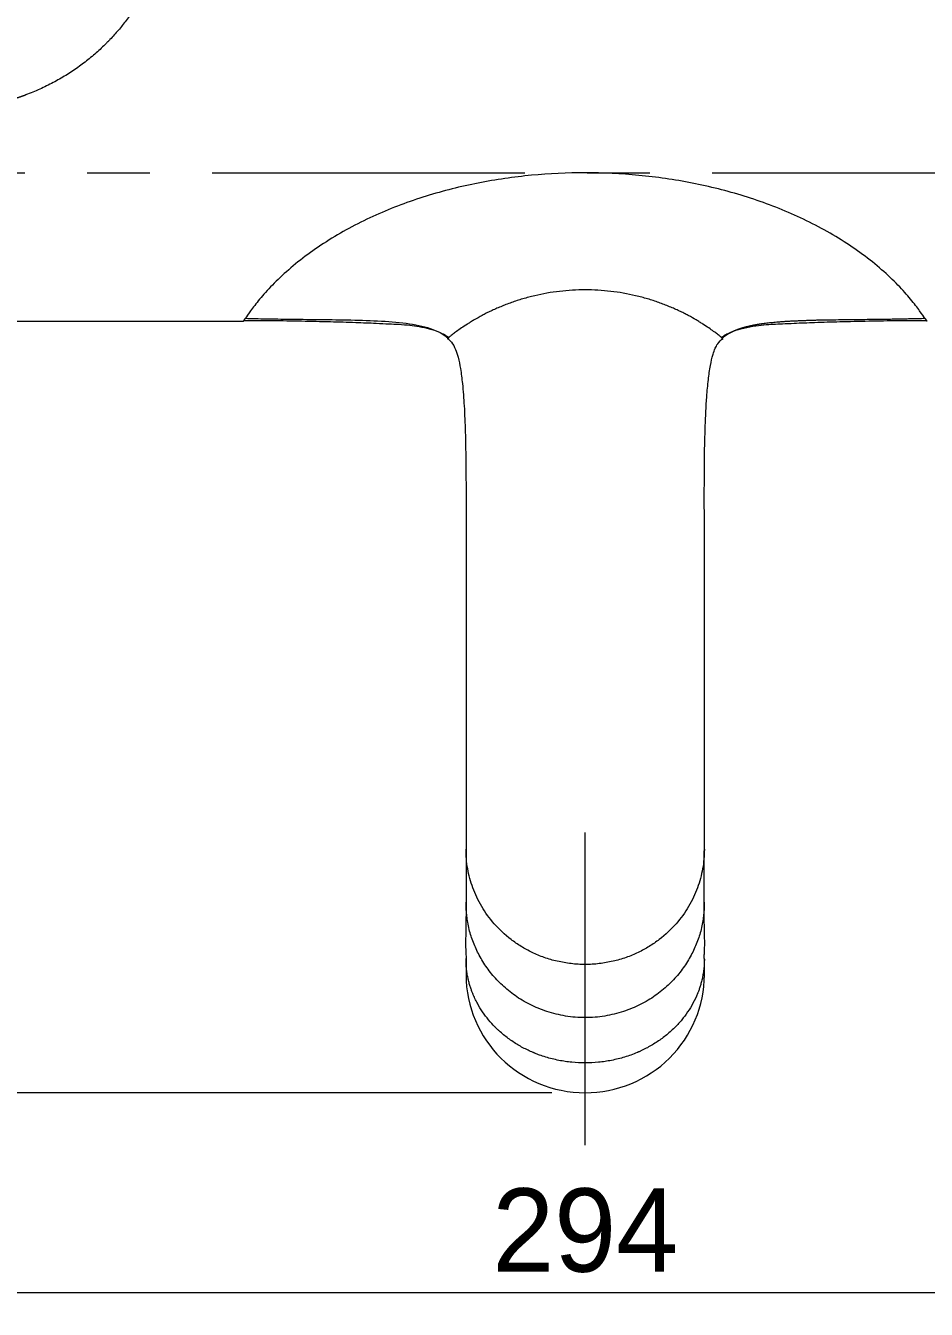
# Model space of a CAD drawing. Extents: x 6453 to 7582, y 0 to 827.
# Drawn here: x 6688 to 6796.1, y 525.9 to 679.9 of the extents above; entities that cross this region are included whole.
import ezdxf

# ---------------------------------------------------------------- set-up
doc = ezdxf.new("R2010")
doc.units = 0
doc.header["$LTSCALE"] = 30
doc.header["$MEASUREMENT"] = 0
doc.header["$PDMODE"] = 3
doc.header["$PDSIZE"] = -10
doc.linetypes.add('CENTER', pattern=[2, 1.25, -0.25, 0.25, -0.25])
doc.layers.get('0').update_dxf_attribs({"linetype": 'CONTINUOUS'})
doc.layers.get('DEFPOINTS').update_dxf_attribs({"linetype": 'CONTINUOUS'})
doc.layers.add('1', color=7, linetype='CONTINUOUS')
doc.layers.add('DEF_LAYER_ASSEM_MEMBER', color=7, linetype='CONTINUOUS')
doc.styles.add('Daelim Dimension', font='')
doc.styles.get('Daelim Dimension').set_extended_font_data('나눔고딕')
doc.dimstyles.new('DEFAULT', dxfattribs={"dimscale": 2, "dimtxt": 2, "dimasz": 2, "dimexe": 0, "dimexo": 2, "dimgap": 1, "dimtad": 1, "dimdec": 1, "dimzin": 9, "dimdsep": 46, "dimtxsty": 'Daelim Dimension', "dimcen": 0.5, "dimclrd": 252, "dimclre": 252, "dimclrt": 3, "dimadec": 1, "dimazin": 0, "dimtfac": 1, "dimtdec": 1, "dimtix": 1, "dimtmove": 0, "dimatfit": 3, "dimfxl": 1, "dimtolj": 1, "dimtzin": 1, "dimlwd": 9, "dimlwe": 9, "dimarcsym": 0})

# ---------------------------------------------------------------- blocks, each defined once
blk = doc.blocks.new('*D58')
at = {"color": 5, "lineweight": 9, "ltscale": 0.5, "transparency": 16777216}
for p, q in [((6608.18, 641.8), (6608.18, 525.91)), ((6902.19, 641.8), (6902.19, 525.91)), ((6612.18, 527.91), (6898.19, 527.91))]:
    blk.add_line(p, q, dxfattribs=at)
at = {"color": 5, "ltscale": 0.5, "transparency": 16777216}
for points in [[(6612.18, 528.58), (6612.18, 527.24), (6608.18, 527.91)], [(6898.19, 528.58), (6898.19, 527.24), (6902.19, 527.91)]]:
    blk.add_solid(points, dxfattribs=at)
at = {"layer": 'DEFPOINTS', "color": 0, "ltscale": 0.5, "transparency": 16777216}
for p in [(6608.18, 645.8), (6902.19, 645.8), (6902.19, 527.91)]:
    blk.add_point(p, dxfattribs=at)
at = {"color": 7, "ltscale": 0.5, "transparency": 16777216, "insert": (6755.19, 535.35), "char_height": 10, "attachment_point": 5, "style": 'Daelim Dimension'}
blk.add_mtext('\\A1;294', dxfattribs=at)
blk = doc.blocks.new('*D59')
at = {"color": 5, "lineweight": 9, "ltscale": 0.5, "transparency": 16777216}
for p, q in [((6568.32, 770.76), (6545.68, 770.76)), ((6547.68, 555.9), (6547.68, 766.76)), ((6751.19, 551.9), (6545.68, 551.9))]:
    blk.add_line(p, q, dxfattribs=at)
at = {"color": 5, "ltscale": 0.5, "transparency": 16777216}
for points in [[(6547.02, 766.76), (6548.35, 766.76), (6547.68, 770.76)], [(6547.02, 555.9), (6548.35, 555.9), (6547.68, 551.9)]]:
    blk.add_solid(points, dxfattribs=at)
at = {"layer": 'DEFPOINTS', "color": 0, "ltscale": 0.5, "transparency": 16777216}
for p in [(6547.68, 770.76), (6572.32, 770.76), (6755.19, 551.9)]:
    blk.add_point(p, dxfattribs=at)
at = {"color": 7, "ltscale": 0.5, "transparency": 16777216, "insert": (6540.24, 655), "char_height": 10, "attachment_point": 5, "rotation": 90, "style": 'Daelim Dimension'}
blk.add_mtext('\\A1;219', dxfattribs=at)

msp = doc.modelspace()

# ---------------------------------------------------------------- linework, layer by layer
at = {"layer": '1', "color": 7, "linetype": 'Continuous', "lineweight": 18}
for p, q in [((6653.18, 644.5), (6714.2, 644.5)), ((6740.89, 621.72), (6740.89, 606.71)), ((6769.49, 606.71), (6769.49, 621.72)), ((6740.89, 606.72), (6740.89, 581.11)), ((6769.49, 581.11), (6769.49, 606.72)), ((6740.89, 567.95), (6740.89, 566.06)), ((6769.49, 566.06), (6769.49, 567.95))]:
    msp.add_line(p, q, dxfattribs=at)
for start_param, end_param in [(0, 1.570796), (1.570796, 3.141593)]:
    msp.add_ellipse((6755.19, 566.06), major_axis=(-14.3, 0), ratio=0.990143, start_param=start_param, end_param=end_param, dxfattribs=at)
at = {"layer": '1', "color": 7, "linetype": 'Continuous', "lineweight": 13}
for points, knots in [([(6706.24, 697.8), (6706.24, 697.79), (6706.24, 697.74), (6706.22, 697.56), (6706.2, 697.38), (6706.18, 697.14), (6706.17, 697.1), (6706.17, 697.08), (6706.17, 697.08), (6706.17, 697.08), (6706.17, 697.08), (6706.17, 697.07), (6706.17, 697.07), (6706.17, 697.07), (6706.17, 697.05), (6706.16, 696.96), (6706.15, 696.86), (6706.12, 696.59), (6706.1, 696.39), (6706.04, 695.96), (6706.01, 695.73), (6705.94, 695.25), (6705.9, 695), (6705.82, 694.48), (6705.77, 694.21), (6705.67, 693.66), (6705.62, 693.38), (6705.51, 692.82), (6705.45, 692.53), (6705.32, 691.96), (6705.25, 691.67), (6705.11, 691.09), (6705.03, 690.81), (6704.91, 690.38), (6704.85, 690.17), (6704.78, 689.92), (6704.74, 689.8), (6704.72, 689.74), (6704.71, 689.71), (6704.71, 689.69), (6704.71, 689.69), (6704.71, 689.68), (6704.7, 689.68), (6704.7, 689.68), (6704.7, 689.68), (6704.7, 689.68), (6704.7, 689.68), (6704.7, 689.68), (6704.57, 689.24), (6704.42, 688.8), (6704.18, 688.13), (6704.1, 687.9), (6703.92, 687.46), (6703.84, 687.24), (6703.56, 686.57), (6703.37, 686.12), (6702.95, 685.23), (6702.73, 684.79), (6702.27, 683.92), (6702.03, 683.49), (6701.52, 682.63), (6701.25, 682.21), (6700.7, 681.38), (6700.41, 680.97), (6699.8, 680.17), (6699.49, 679.78), (6698.84, 679.01), (6698.5, 678.64), (6698.11, 678.22), (6698.06, 678.17), (6698.01, 678.12), (6698, 678.11), (6698, 678.11), (6698, 678.11), (6698, 678.11), (6697.99, 678.11), (6697.98, 678.09), (6697.94, 678.05), (6697.8, 677.91), (6697.48, 677.58), (6697.17, 677.29), (6696.55, 676.71), (6696.12, 676.34), (6695.23, 675.62), (6694.78, 675.28), (6693.84, 674.61), (6693.36, 674.29), (6692.37, 673.68), (6691.86, 673.39), (6690.81, 672.84), (6690.28, 672.58), (6689.18, 672.08), (6688.62, 671.85), (6688.04, 671.63)], [0, 0, 0, 0, 0.054836, 0.054836, 0.122348, 0.130787, 0.135006, 0.135534, 0.135797, 0.135797, 0.135863, 0.135863, 0.135929, 0.136061, 0.137116, 0.139226, 0.156104, 0.156104, 0.18986, 0.18986, 0.223615, 0.223615, 0.257371, 0.257371, 0.291127, 0.291127, 0.324883, 0.324883, 0.358639, 0.358639, 0.392395, 0.392395, 0.426151, 0.426151, 0.443028, 0.451467, 0.455687, 0.457797, 0.458852, 0.459379, 0.459643, 0.459775, 0.45984, 0.459873, 0.45989, 0.459898, 0.459898, 0.459906, 0.459906, 0.493662, 0.493662, 0.51054, 0.51054, 0.527418, 0.527418, 0.561174, 0.561174, 0.59493, 0.59493, 0.628686, 0.628686, 0.662441, 0.662441, 0.696197, 0.696197, 0.729953, 0.729953, 0.763709, 0.763709, 0.767929, 0.768456, 0.768522, 0.768522, 0.768588, 0.768588, 0.76872, 0.768983, 0.770038, 0.772148, 0.780587, 0.797465, 0.797465, 0.831221, 0.831221, 0.864977, 0.864977, 0.898732, 0.898732, 0.932488, 0.932488, 0.966244, 0.966244, 1, 1, 1, 1]), ([(6688.04, 671.63), (6688.02, 671.62), (6687.96, 671.6), (6687.89, 671.57), (6687.81, 671.54), (6687.73, 671.52), (6687.65, 671.49), (6687.57, 671.46), (6687.5, 671.43), (6687.42, 671.4), (6687.34, 671.37), (6687.26, 671.35), (6687.18, 671.32), (6687.1, 671.29), (6687.02, 671.27), (6686.94, 671.24), (6686.87, 671.21), (6686.79, 671.19), (6686.71, 671.16), (6686.63, 671.14), (6686.55, 671.11), (6686.47, 671.09), (6686.39, 671.06), (6686.31, 671.04), (6686.23, 671.01), (6686.15, 670.99), (6686.07, 670.96), (6685.99, 670.94), (6685.91, 670.92), (6685.83, 670.89), (6685.75, 670.87), (6685.67, 670.85), (6685.59, 670.82), (6685.51, 670.8), (6685.43, 670.78), (6685.35, 670.76), (6685.27, 670.73), (6685.19, 670.71), (6685.11, 670.69), (6685.02, 670.67), (6684.94, 670.65), (6684.86, 670.63), (6684.78, 670.61), (6684.7, 670.59), (6684.62, 670.57), (6684.54, 670.55), (6684.46, 670.53), (6684.37, 670.51), (6684.29, 670.49), (6684.21, 670.47), (6684.13, 670.45), (6684.05, 670.43), (6683.96, 670.41), (6683.88, 670.39), (6683.8, 670.38), (6683.72, 670.36), (6683.63, 670.34), (6683.55, 670.32), (6683.47, 670.31), (6683.39, 670.29), (6683.3, 670.27), (6683.22, 670.26), (6683.14, 670.24), (6683.06, 670.22), (6682.97, 670.21), (6682.89, 670.19), (6682.81, 670.18), (6682.72, 670.16), (6682.64, 670.15), (6682.56, 670.13), (6682.47, 670.12), (6682.39, 670.1), (6682.3, 670.09), (6682.22, 670.08), (6682.14, 670.06), (6682.05, 670.05), (6681.97, 670.04), (6681.88, 670.02), (6681.8, 670.01), (6681.72, 670), (6681.63, 669.99), (6681.55, 669.97), (6681.46, 669.96), (6681.38, 669.95), (6681.29, 669.94), (6681.21, 669.93), (6681.12, 669.92), (6681.04, 669.91), (6680.95, 669.9), (6680.87, 669.89), (6680.78, 669.88), (6680.7, 669.87), (6680.61, 669.86), (6680.52, 669.85), (6680.44, 669.84), (6680.35, 669.83), (6680.27, 669.82), (6680.21, 669.81), (6680.18, 669.81)], [0, 0, 0, 0, 0.01028, 0.02056, 0.030841, 0.041122, 0.051404, 0.061687, 0.071971, 0.082256, 0.092541, 0.102828, 0.113116, 0.123405, 0.133696, 0.143987, 0.154281, 0.164576, 0.174872, 0.18517, 0.19547, 0.205772, 0.216076, 0.226381, 0.236689, 0.246999, 0.257311, 0.267626, 0.277942, 0.288262, 0.298584, 0.308908, 0.319235, 0.329565, 0.339898, 0.350233, 0.360572, 0.370914, 0.381259, 0.391607, 0.401958, 0.412313, 0.422671, 0.433033, 0.443398, 0.453768, 0.464141, 0.474517, 0.484898, 0.495283, 0.505672, 0.516065, 0.526462, 0.536863, 0.547269, 0.55768, 0.568095, 0.578515, 0.588939, 0.599368, 0.609802, 0.620241, 0.630685, 0.641135, 0.651589, 0.662049, 0.672513, 0.682984, 0.69346, 0.703941, 0.714428, 0.724921, 0.73542, 0.745924, 0.756435, 0.766951, 0.777474, 0.788003, 0.798538, 0.80908, 0.819627, 0.830182, 0.840743, 0.851311, 0.861885, 0.872466, 0.883054, 0.893649, 0.904252, 0.914861, 0.925477, 0.936101, 0.946732, 0.95737, 0.968016, 0.97867, 0.989331, 1, 1, 1, 1]), ([(6755.19, 662.3), (6753.04, 662.3), (6748.73, 662.09), (6742.34, 661.17), (6736.06, 659.6), (6730.01, 657.34), (6725.28, 654.84), (6721.86, 652.52), (6719.55, 650.66), (6717.58, 648.79), (6716.04, 647.06), (6714.97, 645.66), (6714.55, 645.05), (6714.41, 644.83)], [0, 0, 0, 0, 0.125019, 0.250016, 0.375013, 0.50001, 0.625007, 0.687506, 0.750005, 0.812503, 0.875002, 0.9375, 1, 1, 1, 1]), ([(6795.96, 644.83), (6795.82, 645.05), (6795.61, 645.35), (6795.04, 646.13), (6794.68, 646.6), (6793.81, 647.64), (6793.3, 648.22), (6792.13, 649.42), (6791.48, 650.04), (6790.05, 651.28), (6789.29, 651.9), (6787.66, 653.1), (6786.81, 653.68), (6784.15, 655.34), (6782.26, 656.34), (6778.35, 658.09), (6776.33, 658.84), (6772.22, 660.12), (6770.13, 660.64), (6765.9, 661.48), (6763.77, 661.78), (6759.49, 662.19), (6757.34, 662.3), (6755.19, 662.3)], [0, 0, 0, 0, 0.0625, 0.0625, 0.125, 0.125, 0.1875, 0.1875, 0.25, 0.25, 0.3125, 0.3125, 0.375, 0.375, 0.5, 0.5, 0.625, 0.625, 0.75, 0.75, 0.875, 0.875, 1, 1, 1, 1]), ([(6755.19, 648.24), (6754.16, 648.24), (6753.13, 648.18), (6751.1, 647.95), (6750.1, 647.77), (6748.64, 647.43), (6748.17, 647.3), (6747.23, 647.03), (6746.78, 646.88), (6746.11, 646.64), (6745.9, 646.56), (6745.47, 646.4), (6745.26, 646.31), (6744.85, 646.14), (6744.65, 646.06), (6744.25, 645.88), (6743.87, 645.7), (6743.5, 645.53), (6743.15, 645.35), (6742.98, 645.26), (6742.48, 644.99), (6742.01, 644.73), (6741.58, 644.47), (6741.31, 644.3), (6741.18, 644.22), (6740.8, 643.98), (6740.56, 643.82), (6740.14, 643.53), (6739.94, 643.39), (6739.59, 643.13), (6739.44, 643.02), (6739.17, 642.81), (6739.06, 642.72), (6738.87, 642.56), (6738.8, 642.5), (6738.75, 642.46)], [0, 0, 0, 0, 0.125, 0.125, 0.25, 0.25, 0.3125, 0.3125, 0.375, 0.375, 0.40625, 0.40625, 0.4375, 0.4375, 0.46875, 0.46875, 0.5, 0.53125, 0.53125, 0.5625, 0.5625, 0.625, 0.65625, 0.65625, 0.6875, 0.6875, 0.75, 0.75, 0.8125, 0.8125, 0.875, 0.875, 0.9375, 0.9375, 1, 1, 1, 1]), ([(6771.62, 642.46), (6771.57, 642.5), (6771.5, 642.56), (6771.32, 642.72), (6771.2, 642.81), (6770.93, 643.02), (6770.78, 643.13), (6770.43, 643.39), (6770.23, 643.53), (6769.81, 643.82), (6769.57, 643.98), (6769.19, 644.22), (6769.06, 644.3), (6768.79, 644.47), (6768.37, 644.73), (6767.9, 644.99), (6767.39, 645.26), (6767.22, 645.35), (6766.87, 645.53), (6766.5, 645.7), (6766.12, 645.88), (6765.72, 646.06), (6765.52, 646.14), (6765.11, 646.31), (6764.9, 646.4), (6764.47, 646.56), (6764.26, 646.64), (6763.59, 646.88), (6763.14, 647.03), (6762.21, 647.3), (6761.73, 647.43), (6760.27, 647.77), (6759.27, 647.95), (6757.24, 648.18), (6756.21, 648.24), (6755.19, 648.24)], [0, 0, 0, 0, 0.0625, 0.0625, 0.125, 0.125, 0.1875, 0.1875, 0.25, 0.25, 0.3125, 0.3125, 0.34375, 0.34375, 0.375, 0.4375, 0.4375, 0.46875, 0.46875, 0.5, 0.53125, 0.53125, 0.5625, 0.5625, 0.59375, 0.59375, 0.625, 0.625, 0.6875, 0.6875, 0.75, 0.75, 0.875, 0.875, 1, 1, 1, 1]), ([(6714.19, 644.5), (6714.19, 644.5), (6714.19, 644.5), (6714.19, 644.5), (6714.19, 644.5), (6714.19, 644.5), (6714.19, 644.5), (6714.2, 644.51), (6714.2, 644.51), (6714.2, 644.52), (6714.21, 644.52), (6714.21, 644.53), (6714.22, 644.54), (6714.22, 644.55), (6714.23, 644.56), (6714.24, 644.57), (6714.24, 644.58), (6714.25, 644.59), (6714.26, 644.6), (6714.27, 644.62), (6714.28, 644.63), (6714.29, 644.65), (6714.3, 644.66), (6714.31, 644.68), (6714.32, 644.69), (6714.33, 644.71), (6714.34, 644.73), (6714.36, 644.75), (6714.37, 644.77), (6714.38, 644.79), (6714.4, 644.81), (6714.41, 644.83), (6714.41, 644.83)], [0, 0, 0, 0, 0.01555, 0.049869, 0.084155, 0.118409, 0.152633, 0.186826, 0.220989, 0.255123, 0.289228, 0.323305, 0.357356, 0.391379, 0.425377, 0.459349, 0.493297, 0.52722, 0.561121, 0.594998, 0.628854, 0.662688, 0.696502, 0.730295, 0.764069, 0.797824, 0.831562, 0.865281, 0.898984, 0.932671, 0.966343, 1, 1, 1, 1]), ([(6795.96, 644.83), (6795.96, 644.83), (6795.97, 644.82), (6795.97, 644.81), (6795.98, 644.8), (6795.99, 644.79), (6796, 644.78), (6796, 644.77), (6796.01, 644.76), (6796.02, 644.75), (6796.03, 644.74), (6796.03, 644.73), (6796.04, 644.72), (6796.04, 644.71), (6796.05, 644.7), (6796.06, 644.69), (6796.06, 644.68), (6796.07, 644.67), (6796.07, 644.66), (6796.08, 644.65), (6796.08, 644.65), (6796.09, 644.64), (6796.1, 644.63), (6796.1, 644.62), (6796.1, 644.62), (6796.11, 644.61), (6796.11, 644.6), (6796.12, 644.6), (6796.12, 644.59), (6796.13, 644.58), (6796.13, 644.58), (6796.13, 644.57), (6796.14, 644.57), (6796.14, 644.56), (6796.14, 644.56), (6796.15, 644.55), (6796.15, 644.55), (6796.15, 644.54), (6796.16, 644.54), (6796.16, 644.53), (6796.16, 644.53), (6796.16, 644.53), (6796.17, 644.52), (6796.17, 644.52), (6796.17, 644.52), (6796.17, 644.51), (6796.17, 644.51), (6796.18, 644.51), (6796.18, 644.51), (6796.18, 644.5), (6796.18, 644.5), (6796.18, 644.5), (6796.18, 644.5), (6796.18, 644.5), (6796.18, 644.5), (6796.18, 644.5), (6796.18, 644.5), (6796.18, 644.5), (6796.18, 644.5), (6796.18, 644.5)], [0, 0, 0, 0, 0.017617, 0.035234, 0.052851, 0.070467, 0.088082, 0.105698, 0.123313, 0.140928, 0.158543, 0.176159, 0.193775, 0.211391, 0.229007, 0.246624, 0.264242, 0.28186, 0.299479, 0.317099, 0.33472, 0.352342, 0.369965, 0.38759, 0.405215, 0.422843, 0.440472, 0.458102, 0.475734, 0.493368, 0.511004, 0.528642, 0.546282, 0.563925, 0.581569, 0.599216, 0.616865, 0.634517, 0.652172, 0.669829, 0.68749, 0.705153, 0.722819, 0.740488, 0.758161, 0.775837, 0.793516, 0.811199, 0.828885, 0.846575, 0.864269, 0.881966, 0.899668, 0.917373, 0.935083, 0.952797, 0.970515, 0.988238, 1, 1, 1, 1]), ([(6738.75, 642.46), (6738.7, 642.41), (6738.67, 642.39), (6738.67, 642.38), (6738.67, 642.38)], [0, 0, 0, 0, 0.954835, 1, 1, 1, 1]), ([(6771.7, 642.38), (6771.7, 642.38), (6771.7, 642.39), (6771.67, 642.41), (6771.62, 642.46)], [0, 0, 0, 0, 0.047269, 1, 1, 1, 1]), ([(6755.19, 567.29), (6754.62, 567.29), (6753.49, 567.36), (6751.83, 567.65), (6750.26, 568.1), (6748.81, 568.71), (6747.48, 569.44), (6745.87, 570.55), (6744.2, 572.13), (6742.94, 573.88), (6742.17, 575.35), (6741.69, 576.47), (6741.33, 577.62), (6741.07, 578.77), (6740.92, 579.94), (6740.89, 580.72), (6740.89, 581.11), (6740.89, 581.11)], [0, 0, 0, 0, 0.062484, 0.124969, 0.187453, 0.249938, 0.312422, 0.374906, 0.499875, 0.624844, 0.687328, 0.749813, 0.812297, 0.874781, 0.937266, 0.99975, 1, 1, 1, 1]), ([(6769.49, 581.11), (6769.49, 581.11), (6769.49, 580.72), (6769.45, 579.94), (6769.3, 578.77), (6769.04, 577.62), (6768.68, 576.47), (6768.21, 575.35), (6767.43, 573.88), (6766.17, 572.13), (6764.5, 570.55), (6762.9, 569.44), (6761.56, 568.71), (6760.11, 568.1), (6758.54, 567.65), (6756.89, 567.36), (6755.75, 567.29), (6755.19, 567.29)], [0, 0, 0, 0, 0.00025, 0.062734, 0.125219, 0.187703, 0.250187, 0.312672, 0.375156, 0.500125, 0.625094, 0.687578, 0.750062, 0.812547, 0.875031, 0.937516, 1, 1, 1, 1]), ([(6755.19, 560.91), (6754.79, 560.91), (6754, 560.94), (6752.83, 561.09), (6751.69, 561.32), (6750.59, 561.63), (6749.54, 562.02), (6748.56, 562.47), (6747.63, 562.98), (6746.77, 563.54), (6745.97, 564.15), (6745.24, 564.79), (6744.56, 565.46), (6743.95, 566.16), (6743.4, 566.89), (6742.91, 567.64), (6742.47, 568.4), (6742.09, 569.16), (6741.76, 569.93), (6741.49, 570.7), (6741.26, 571.5), (6741.1, 572.29), (6740.99, 573.07), (6740.92, 573.82), (6740.89, 574.39), (6740.89, 574.7), (6740.89, 574.75)], [0, 0, 0, 0, 0.04417, 0.088339, 0.132508, 0.176676, 0.220845, 0.265014, 0.309182, 0.353351, 0.39752, 0.441688, 0.485857, 0.530025, 0.574194, 0.618363, 0.662531, 0.7067, 0.750869, 0.795037, 0.839206, 0.883375, 0.919671, 0.955968, 0.992264, 1, 1, 1, 1]), ([(6769.48, 574.76), (6769.48, 574.71), (6769.48, 574.39), (6769.46, 573.82), (6769.38, 573.07), (6769.27, 572.29), (6769.11, 571.5), (6768.88, 570.7), (6768.61, 569.93), (6768.28, 569.16), (6767.9, 568.4), (6767.47, 567.64), (6766.97, 566.89), (6766.42, 566.16), (6765.81, 565.46), (6765.14, 564.79), (6764.4, 564.15), (6763.6, 563.54), (6762.74, 562.98), (6761.81, 562.47), (6760.83, 562.02), (6759.78, 561.63), (6758.68, 561.32), (6757.54, 561.09), (6756.37, 560.94), (6755.58, 560.91), (6755.19, 560.91)], [0, 0, 0, 0, 0.00824, 0.044518, 0.080797, 0.117075, 0.161221, 0.205368, 0.249514, 0.29366, 0.337807, 0.381953, 0.426099, 0.470246, 0.514392, 0.558538, 0.602685, 0.646831, 0.690977, 0.735124, 0.77927, 0.823416, 0.867563, 0.911709, 0.955855, 1, 1, 1, 1]), ([(6755.19, 555.47), (6754.66, 555.47), (6754.13, 555.5), (6753.07, 555.6), (6752.54, 555.68), (6751.49, 555.89), (6750.97, 556.02), (6750.2, 556.25), (6749.95, 556.34), (6749.57, 556.47), (6749.38, 556.54), (6749.17, 556.63), (6749.06, 556.68), (6749.01, 556.7), (6748.98, 556.71), (6748.96, 556.71), (6748.96, 556.72), (6748.95, 556.72), (6748.95, 556.72), (6748.95, 556.72), (6748.95, 556.72), (6748.95, 556.72), (6748.54, 556.9), (6748.12, 557.09), (6747.31, 557.52), (6746.92, 557.76), (6746.14, 558.27), (6745.76, 558.55), (6745.22, 559), (6745.04, 559.16), (6744.77, 559.39), (6744.64, 559.52), (6744.5, 559.66), (6744.42, 559.73), (6744.38, 559.77), (6744.37, 559.79), (6744.36, 559.8), (6744.35, 559.8), (6744.35, 559.81), (6744.35, 559.81), (6744.35, 559.81), (6744.35, 559.81), (6744.35, 559.81), (6744.35, 559.81), (6744.09, 560.07), (6743.84, 560.35), (6743.35, 560.94), (6743.11, 561.26), (6742.66, 561.92), (6742.44, 562.27), (6742.15, 562.82), (6742.05, 563.01), (6741.91, 563.3), (6741.85, 563.45), (6741.77, 563.62), (6741.74, 563.71), (6741.72, 563.75), (6741.71, 563.77), (6741.71, 563.78), (6741.7, 563.79), (6741.7, 563.79), (6741.7, 563.79), (6741.7, 563.79), (6741.7, 563.79), (6741.7, 563.79), (6741.7, 563.79), (6741.7, 563.79), (6741.66, 563.9), (6741.61, 564.02), (6741.52, 564.28), (6741.47, 564.41), (6741.38, 564.7), (6741.33, 564.85), (6741.24, 565.17), (6741.2, 565.35), (6741.12, 565.7), (6741.08, 565.89), (6741.01, 566.29), (6740.98, 566.49), (6740.93, 566.92), (6740.91, 567.14), (6740.89, 567.49), (6740.89, 567.67), (6740.89, 567.86), (6740.89, 567.94), (6740.89, 567.95)], [0, 0, 0, 0, 0.062887, 0.062887, 0.125774, 0.125774, 0.188661, 0.188661, 0.220105, 0.220105, 0.235827, 0.243688, 0.247618, 0.249583, 0.250566, 0.251057, 0.251303, 0.251426, 0.251487, 0.251518, 0.251518, 0.251549, 0.251549, 0.314436, 0.314436, 0.377323, 0.377323, 0.44021, 0.44021, 0.471654, 0.471654, 0.487375, 0.495236, 0.499167, 0.501132, 0.502115, 0.502606, 0.502852, 0.502974, 0.503036, 0.503066, 0.503082, 0.503082, 0.503097, 0.503097, 0.565984, 0.565984, 0.628871, 0.628871, 0.691759, 0.691759, 0.723202, 0.723202, 0.738924, 0.746785, 0.750715, 0.752681, 0.753663, 0.754154, 0.7544, 0.754523, 0.754584, 0.754615, 0.75463, 0.754638, 0.754638, 0.754646, 0.754646, 0.786089, 0.786089, 0.817533, 0.817533, 0.848977, 0.848977, 0.88042, 0.88042, 0.911864, 0.911864, 0.943307, 0.943307, 0.974751, 0.974751, 0.990473, 0.998333, 1, 1, 1, 1]), ([(6769.49, 567.94), (6769.49, 567.75), (6769.48, 567.56), (6769.46, 567.15), (6769.44, 566.93), (6769.39, 566.5), (6769.36, 566.29), (6769.29, 565.9), (6769.26, 565.71), (6769.18, 565.35), (6769.13, 565.18), (6769.04, 564.86), (6769, 564.71), (6768.9, 564.42), (6768.86, 564.28), (6768.79, 564.09), (6768.75, 564), (6768.71, 563.89), (6768.69, 563.84), (6768.68, 563.82), (6768.68, 563.81), (6768.67, 563.8), (6768.67, 563.8), (6768.67, 563.8), (6768.67, 563.79), (6768.67, 563.79), (6768.67, 563.79), (6768.67, 563.79), (6768.67, 563.79), (6768.67, 563.79), (6768.51, 563.39), (6768.32, 563.01), (6767.93, 562.27), (6767.71, 561.92), (6767.26, 561.26), (6767.03, 560.94), (6766.66, 560.5), (6766.53, 560.35), (6766.34, 560.14), (6766.25, 560.04), (6766.14, 559.92), (6766.08, 559.87), (6766.05, 559.84), (6766.04, 559.82), (6766.03, 559.82), (6766.03, 559.81), (6766.03, 559.81), (6766.02, 559.81), (6766.02, 559.81), (6766.02, 559.81), (6766.02, 559.81), (6766.02, 559.81), (6765.69, 559.47), (6765.34, 559.15), (6764.61, 558.55), (6764.23, 558.28), (6763.46, 557.76), (6763.06, 557.52), (6762.45, 557.2), (6762.25, 557.1), (6761.94, 556.95), (6761.78, 556.88), (6761.6, 556.8), (6761.51, 556.76), (6761.47, 556.74), (6761.44, 556.73), (6761.43, 556.73), (6761.43, 556.72), (6761.42, 556.72), (6761.42, 556.72), (6761.42, 556.72), (6761.42, 556.72), (6761.42, 556.72), (6760.93, 556.51), (6760.43, 556.33), (6759.4, 556.02), (6758.88, 555.89), (6757.83, 555.68), (6757.31, 555.6), (6756.25, 555.5), (6755.71, 555.47), (6755.19, 555.47)], [0, 0, 0, 0, 0.024667, 0.024667, 0.056129, 0.056129, 0.087591, 0.087591, 0.119054, 0.119054, 0.150516, 0.150516, 0.181978, 0.181978, 0.213441, 0.213441, 0.229172, 0.237038, 0.24097, 0.242937, 0.24392, 0.244412, 0.244657, 0.24478, 0.244842, 0.244872, 0.244888, 0.244895, 0.244895, 0.244903, 0.244903, 0.307828, 0.307828, 0.370753, 0.370753, 0.433677, 0.433677, 0.46514, 0.46514, 0.480871, 0.488736, 0.492669, 0.494636, 0.495619, 0.49611, 0.496356, 0.496479, 0.496541, 0.496571, 0.496587, 0.496587, 0.496602, 0.496602, 0.559527, 0.559527, 0.622452, 0.622452, 0.685376, 0.685376, 0.716839, 0.716839, 0.73257, 0.740435, 0.744368, 0.746335, 0.747318, 0.747809, 0.748055, 0.748178, 0.74824, 0.74827, 0.74827, 0.748301, 0.748301, 0.811226, 0.811226, 0.874151, 0.874151, 0.937075, 0.937075, 1, 1, 1, 1])]:
    msp.add_open_spline(points, degree=3, knots=knots, dxfattribs=at)
at = {"layer": '1', "color": 7, "linetype": 'Continuous', "lineweight": 18}
for points, knots in [([(6714.24, 644.57), (6714.23, 644.55), (6714.2, 644.52), (6714.19, 644.5), (6714.19, 644.5), (6714.19, 644.5), (6714.19, 644.5)], [0, 0, 0, 0, 0.303596, 0.883855, 0.958951, 1, 1, 1, 1]), ([(6714.24, 644.57), (6715.36, 644.57), (6717.67, 644.57), (6721.13, 644.52), (6724.48, 644.44), (6727.46, 644.35), (6729.81, 644.26), (6731.55, 644.17), (6732.86, 644.12), (6734.1, 644.01), (6735.32, 643.84), (6736.51, 643.59), (6737.74, 643.2), (6738.5, 642.77), (6738.87, 642.51)], [0, 0, 0, 0, 0.134094, 0.275862, 0.41369, 0.535119, 0.632694, 0.694612, 0.742053, 0.794671, 0.840702, 0.891109, 0.944287, 1, 1, 1, 1]), ([(6771.49, 642.52), (6771.86, 642.77), (6772.62, 643.2), (6773.93, 643.61), (6775.26, 643.88), (6776.57, 644.05), (6777.77, 644.13), (6778.95, 644.18), (6780.6, 644.26), (6782.91, 644.35), (6785.89, 644.44), (6789.24, 644.52), (6792.7, 644.57), (6795, 644.57), (6796.12, 644.57)], [0, 0, 0, 0, 0.055563, 0.108762, 0.168763, 0.222137, 0.267222, 0.310833, 0.367384, 0.465043, 0.586583, 0.724533, 0.866418, 1, 1, 1, 1]), ([(6771.62, 642.46), (6771.63, 642.47), (6771.65, 642.48), (6771.68, 642.5), (6771.7, 642.53), (6771.73, 642.55), (6771.76, 642.57), (6771.79, 642.59), (6771.82, 642.61), (6771.84, 642.63), (6771.87, 642.66), (6771.9, 642.68), (6771.93, 642.7), (6771.96, 642.72), (6771.99, 642.74), (6772.02, 642.76), (6772.05, 642.78), (6772.08, 642.8), (6772.11, 642.82), (6772.14, 642.84), (6772.17, 642.86), (6772.2, 642.88), (6772.23, 642.9), (6772.26, 642.92), (6772.29, 642.94), (6772.32, 642.95), (6772.35, 642.97), (6772.38, 642.99), (6772.41, 643.01), (6772.44, 643.03), (6772.48, 643.05), (6772.51, 643.06), (6772.54, 643.08), (6772.57, 643.1), (6772.61, 643.12), (6772.64, 643.13), (6772.67, 643.15), (6772.7, 643.17), (6772.74, 643.18), (6772.77, 643.2), (6772.8, 643.22), (6772.84, 643.23), (6772.87, 643.25), (6772.91, 643.26), (6772.94, 643.28), (6772.98, 643.3), (6773.01, 643.31), (6773.05, 643.33), (6773.08, 643.34), (6773.12, 643.36), (6773.15, 643.37), (6773.19, 643.39), (6773.22, 643.4), (6773.26, 643.42), (6773.29, 643.43), (6773.33, 643.45), (6773.37, 643.46), (6773.4, 643.48), (6773.44, 643.49), (6773.48, 643.5), (6773.51, 643.52), (6773.55, 643.53), (6773.59, 643.54), (6773.63, 643.56), (6773.67, 643.57), (6773.7, 643.58), (6773.74, 643.6), (6773.78, 643.61), (6773.82, 643.62), (6773.86, 643.63), (6773.9, 643.65), (6773.94, 643.66), (6773.98, 643.67), (6774.01, 643.68), (6774.05, 643.7), (6774.09, 643.71), (6774.13, 643.72), (6774.17, 643.73), (6774.21, 643.74), (6774.26, 643.76), (6774.3, 643.77), (6774.34, 643.78), (6774.38, 643.79), (6774.42, 643.8), (6774.46, 643.81), (6774.5, 643.82), (6774.54, 643.83), (6774.59, 643.84), (6774.63, 643.85), (6774.67, 643.86), (6774.71, 643.87), (6774.75, 643.88), (6774.8, 643.89), (6774.84, 643.9), (6774.88, 643.91), (6774.93, 643.92), (6774.97, 643.93), (6775.01, 643.94), (6775.06, 643.95), (6775.1, 643.96), (6775.14, 643.97), (6775.19, 643.98), (6775.23, 643.99), (6775.28, 644), (6775.32, 644.01), (6775.37, 644.02), (6775.41, 644.03), (6775.46, 644.03), (6775.5, 644.04), (6775.55, 644.05), (6775.59, 644.06), (6775.64, 644.07), (6775.68, 644.08), (6775.73, 644.08), (6775.77, 644.09), (6775.82, 644.1), (6775.87, 644.11), (6775.91, 644.12), (6775.96, 644.12), (6776.01, 644.13), (6776.05, 644.14), (6776.1, 644.15), (6776.15, 644.15), (6776.19, 644.16), (6776.24, 644.17), (6776.29, 644.18), (6776.34, 644.18), (6776.38, 644.19), (6776.43, 644.2), (6776.48, 644.2), (6776.53, 644.21), (6776.58, 644.22), (6776.63, 644.22), (6776.77, 644.24), (6777, 644.27), (6777.33, 644.31), (6777.66, 644.34), (6778, 644.38), (6778.37, 644.41), (6778.77, 644.44), (6779.21, 644.47), (6779.65, 644.5), (6780.1, 644.52), (6780.55, 644.54), (6781, 644.56), (6781.45, 644.58), (6781.81, 644.59), (6782.14, 644.6), (6782.51, 644.61), (6783.06, 644.63), (6783.9, 644.65), (6784.96, 644.66), (6786.16, 644.68), (6787.33, 644.69), (6788.46, 644.7), (6789.54, 644.72), (6790.53, 644.73), (6791.42, 644.74), (6792.19, 644.75), (6792.89, 644.76), (6793.53, 644.78), (6794.11, 644.79), (6794.63, 644.8), (6795.11, 644.81), (6795.55, 644.82), (6795.83, 644.83), (6795.96, 644.83)], [0, 0, 0, 0, 0.001421, 0.002843, 0.004266, 0.00569, 0.007115, 0.008541, 0.009969, 0.011398, 0.012828, 0.01426, 0.015694, 0.017129, 0.018567, 0.020006, 0.021447, 0.02289, 0.024336, 0.025784, 0.027234, 0.028686, 0.030141, 0.031599, 0.033059, 0.034522, 0.035988, 0.037457, 0.038929, 0.040404, 0.041882, 0.043363, 0.044847, 0.046335, 0.047826, 0.049321, 0.050819, 0.052321, 0.053826, 0.055336, 0.056849, 0.058366, 0.059887, 0.061411, 0.06294, 0.064473, 0.066011, 0.067552, 0.069098, 0.070648, 0.072202, 0.073761, 0.075325, 0.076893, 0.078466, 0.080043, 0.081625, 0.083212, 0.084804, 0.0864, 0.088002, 0.089608, 0.09122, 0.092837, 0.094458, 0.096085, 0.097717, 0.099355, 0.100997, 0.102645, 0.104298, 0.105957, 0.107621, 0.10929, 0.110964, 0.112644, 0.114329, 0.11602, 0.117716, 0.119417, 0.121123, 0.122835, 0.124552, 0.126274, 0.128002, 0.129735, 0.131473, 0.133217, 0.134966, 0.13672, 0.138479, 0.140244, 0.142014, 0.143789, 0.14557, 0.147355, 0.149146, 0.150942, 0.152744, 0.15455, 0.156362, 0.158179, 0.160001, 0.161828, 0.163661, 0.165498, 0.167341, 0.169188, 0.171041, 0.172899, 0.174762, 0.17663, 0.178503, 0.18038, 0.182263, 0.184151, 0.186044, 0.187942, 0.189845, 0.191752, 0.193665, 0.195582, 0.197504, 0.199431, 0.201363, 0.2033, 0.205241, 0.207187, 0.209138, 0.211094, 0.213054, 0.215019, 0.216989, 0.218963, 0.232107, 0.245441, 0.258956, 0.272641, 0.286486, 0.304006, 0.321741, 0.33967, 0.357769, 0.376015, 0.39438, 0.412841, 0.431373, 0.438169, 0.452831, 0.475372, 0.505745, 0.55535, 0.604034, 0.651409, 0.697135, 0.741013, 0.782886, 0.817041, 0.848101, 0.876345, 0.902018, 0.925364, 0.946651, 0.96609, 0.983838, 1, 1, 1, 1]), ([(6738.64, 642.41), (6738.82, 642.28), (6739.23, 641.91), (6739.66, 641.11), (6739.99, 640.03), (6740.26, 638.66), (6740.5, 636.7), (6740.69, 634.17), (6740.81, 631.13), (6740.87, 627.92), (6740.89, 624.77), (6740.89, 622.71), (6740.89, 621.71)], [0, 0, 0, 0, 0.033115, 0.07972, 0.127464, 0.193301, 0.278876, 0.406368, 0.553936, 0.709321, 0.859443, 1, 1, 1, 1]), ([(6738.67, 642.38), (6738.68, 642.38), (6738.69, 642.39), (6738.74, 642.42), (6738.79, 642.45), (6738.81, 642.47)], [0, 0, 0, 0, 0.380878, 0.801532, 1, 1, 1, 1]), ([(6769.49, 621.71), (6769.48, 622.75), (6769.49, 624.92), (6769.5, 628.33), (6769.58, 631.86), (6769.73, 634.94), (6769.94, 637.36), (6770.18, 639.06), (6770.46, 640.33), (6770.76, 641.19), (6771.12, 641.87), (6771.48, 642.23), (6771.74, 642.41)], [0, 0, 0, 0, 0.146106, 0.307832, 0.480426, 0.646426, 0.74402, 0.826038, 0.890473, 0.927339, 0.95588, 1, 1, 1, 1]), ([(6771.49, 642.52), (6771.54, 642.49), (6771.61, 642.43), (6771.68, 642.39), (6771.7, 642.38), (6771.7, 642.38)], [0, 0, 0, 0, 0.372585, 0.702658, 1, 1, 1, 1]), ([(6740.89, 581.12), (6740.89, 581.1), (6740.89, 581.04), (6740.89, 580.78), (6740.89, 580.19), (6740.89, 579.2), (6740.89, 577.95), (6740.89, 576.7), (6740.89, 575.7), (6740.89, 575.1), (6740.89, 574.83), (6740.89, 574.77), (6740.89, 574.75)], [0, 0, 0, 0, 0.013614, 0.034498, 0.124793, 0.287971, 0.498171, 0.708592, 0.872989, 0.964863, 0.986205, 1, 1, 1, 1]), ([(6769.48, 574.76), (6769.48, 574.78), (6769.48, 574.84), (6769.48, 575.11), (6769.48, 575.71), (6769.48, 576.7), (6769.48, 577.95), (6769.48, 579.2), (6769.48, 580.19), (6769.48, 580.78), (6769.49, 581.04), (6769.49, 581.1), (6769.49, 581.12)], [0, 0, 0, 0, 0.013766, 0.035062, 0.126887, 0.291315, 0.501817, 0.712091, 0.875282, 0.965513, 0.986371, 1, 1, 1, 1]), ([(6740.89, 574.83), (6740.89, 574.21), (6740.89, 573.14), (6740.87, 571.75), (6740.85, 570.77), (6740.83, 570.13), (6740.83, 569.49), (6740.86, 568.94), (6740.89, 568.37), (6740.89, 568.07), (6740.88, 567.93)], [0, 0, 0, 0, 0.204687, 0.356355, 0.464805, 0.536449, 0.570559, 0.708051, 0.836716, 1, 1, 1, 1]), ([(6769.49, 567.92), (6769.48, 568.06), (6769.48, 568.37), (6769.51, 568.9), (6769.53, 569.37), (6769.53, 569.76), (6769.53, 570.15), (6769.52, 570.79), (6769.49, 571.77), (6769.48, 573.15), (6769.48, 574.22), (6769.48, 574.84)], [0, 0, 0, 0, 0.162804, 0.291212, 0.389794, 0.429174, 0.46335, 0.535147, 0.643587, 0.795271, 1, 1, 1, 1])]:
    msp.add_open_spline(points, degree=3, knots=knots, dxfattribs=at)
msp.add_open_spline([(6714.41, 644.83), (6715.23, 644.81), (6716.86, 644.77), (6719.7, 644.73), (6722.99, 644.69), (6726.61, 644.65), (6730.32, 644.55), (6733.79, 644.28), (6736.72, 643.7), (6738.16, 642.96), (6738.75, 642.46)], degree=3, dxfattribs=at)
at = {"layer": 'DEF_LAYER_ASSEM_MEMBER', "color": 1, "linetype": 'CENTER', "lineweight": 5}
for p, q in [((6590.44, 662.3), (6913.28, 662.3)), ((6755.19, 545.61), (6755.19, 586.99))]:
    msp.add_line(p, q, dxfattribs=at)

# ---------------------------------------------------------------- dimensions: what is measured, and where the dimension line sits
at = {"color": 5, "ltscale": 0.5}
dim = msp.add_linear_dim(base=(6547.68, 770.76), p1=(6755.19, 551.9), p2=(6572.32, 770.76), angle=90, dimstyle='DEFAULT', override={"dimtxt": 5, "dimexe": 1, "dimdec": 0, "dimclrd": 5, "dimclre": 5, "dimclrt": 7}, dxfattribs=at)
dim.commit()
dim.dimension.update_dxf_attribs({"geometry": '*D59', "text_midpoint": (6547.68, 655), "dimtype": 160})
dim = msp.add_linear_dim(base=(6902.19, 527.91), p1=(6608.18, 645.8), p2=(6902.19, 645.8), dimstyle='DEFAULT', override={"dimtxt": 5, "dimexe": 1, "dimdec": 0, "dimclrd": 5, "dimclre": 5, "dimclrt": 7}, dxfattribs=at)
dim.commit()
dim.dimension.update_dxf_attribs({"geometry": '*D58', "text_midpoint": (6755.19, 535.35)})

doc.saveas('drawing.dxf')
